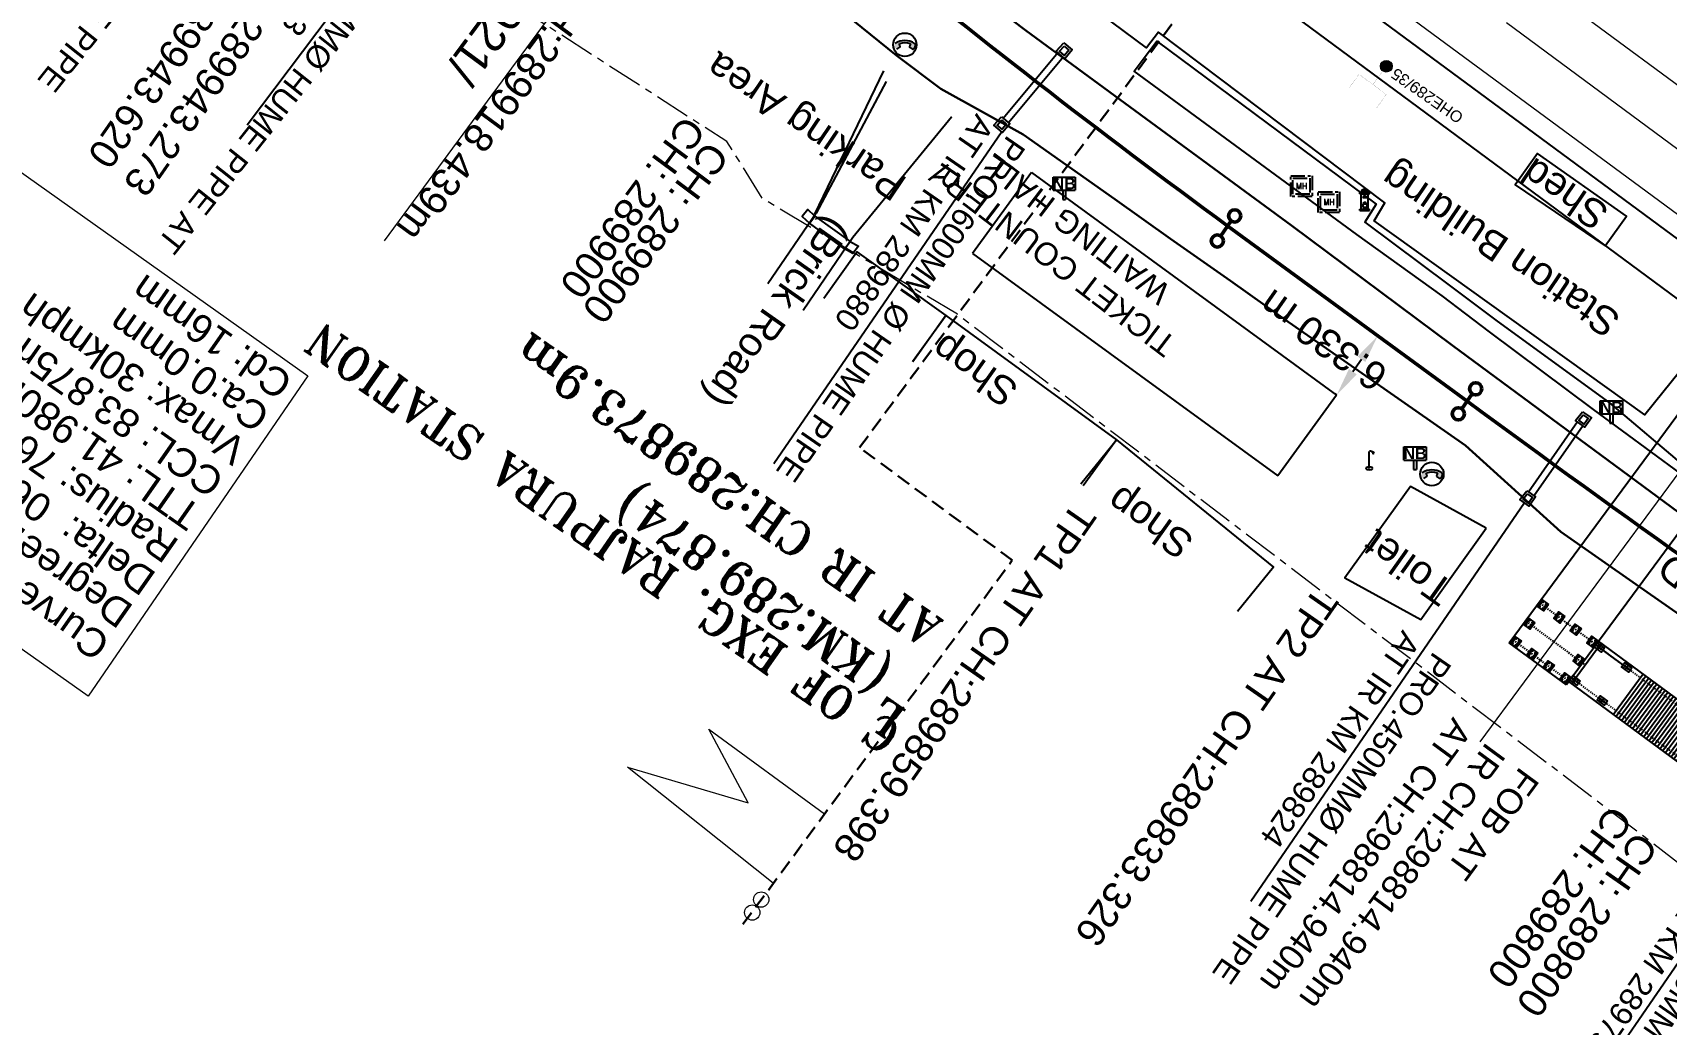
# Model space of a CAD drawing. Header units: metres. Extents: x 644418 to 1306172, y 3366650 to 6747308.
# Drawn here: x 652843.5 to 652987.1, y 3373667.5 to 3373754.6 of the extents above; entities that cross this region are included whole.
import ezdxf
from ezdxf.enums import TextEntityAlignment as Align

# ---------------------------------------------------------------- set-up
doc = ezdxf.new("R2010")
doc.units = ezdxf.units.M
doc.header["$MEASUREMENT"] = 0
for name, pattern in [('CENTER', [2, 1.25, -0.25, 0.25, -0.25]), ('DASHED2', [0.375, 0.25, -0.125]), ('HIDDEN', [0.375, 0.25, -0.125]), ('PHANTOM', [2.5, 1.25, -0.25, 0.25, -0.25, 0.25, -0.25])]:
    doc.linetypes.add(name, pattern=pattern)
doc.layers.get('Defpoints').update_dxf_attribs({"lineweight": 0})
for name, color, linetype in [('AA_P_CEN_0.05', 2, 'CENTER'), ('AA_P_CON_0.30', 1, 'Continuous'), ('ARCH', 7, 'Continuous'), ('BASE PLATE', 1, 'Continuous'), ('C-ROAD-CNTR-N', 92, 'Continuous'), ('col', 7, 'Continuous'), ('COMMERCIAL_BLD_PUC', 251, 'Continuous'), ('COMPOUND_WALL', 251, 'Continuous'), ('Dimension', 10, 'Continuous'), ('FOOTPATH', 251, 'Continuous'), ('GOVT_BUILDING', 251, 'Continuous'), ('LAMP_POST', 7, 'Continuous'), ('Manhole', 251, 'Continuous'), ('NAME_BOARD', 251, 'Continuous'), ('PARKING_AREA', 251, 'Continuous'), ('PLATFORM', 7, 'Continuous'), ('POST_BOX', 251, 'Continuous'), ('RETAINING_WALL', 142, 'Continuous'), ('SHED', 252, 'Continuous'), ('SUB_ROAD_EDGE', 34, 'Continuous'), ('Telephone_Pole', 251, 'Continuous'), ('TOPO_TELEPHONE_POLE', 8, 'Continuous'), ('TOPO_TEXT', 251, 'Continuous')]:
    doc.layers.add(name, color=color, linetype=linetype)
for name, color, linetype, lineweight in [('Existing Chainage', 7, 'Continuous', 0), ('Existing IR Track', 143, 'Continuous', 0), ('Existing Railway Boundary', 7, 'CENTER', 0), ('IR Proposed Chainage', 190, 'Continuous', 0), ('IR Proposed Curve_Details', 190, 'Continuous', 0), ('IR Proposed TPTC Chainages', 190, 'Continuous', 0), ('OHE MAST', 8, 'Continuous', 0), ('OHE MAST TEXT', 8, 'Continuous', 0), ('pro Center line', 7, 'Continuous', 0), ("RAJPURA STN. SRJ's", 251, 'Continuous', 0)]:
    doc.layers.add(name, color=color, linetype=linetype, lineweight=lineweight)
doc.styles.add('NB', font='swissbo.ttf', dxfattribs={"height": 1.5})
doc.styles.add('ROMANS', font='romans.shx')
doc.styles.add('ROMANT', font='romant__.ttf')
doc.styles.get("Standard").update_dxf_attribs({"font": 'arial.ttf'})
doc.styles.add('Style-Arial', font='arial.ttf')
doc.dimstyles.new('DIM', dxfattribs={"dimtxt": 2.5, "dimasz": 2.5, "dimexe": 0.18, "dimexo": 0.0625, "dimgap": 0.09, "dimtad": 0, "dimtih": 1, "dimtoh": 1, "dimdec": 3, "dimzin": 0, "dimdsep": 46, "dimtxsty": 'Standard', "dimcen": 0.09, "dimadec": 0, "dimazin": 0, "dimtfac": 1, "dimtdec": 3, "dimtofl": 0, "dimtmove": 0, "dimatfit": 3, "dimfxl": 1, "dimtolj": 1, "dimtzin": 0, "dimarcsym": 0})

# ---------------------------------------------------------------- blocks, each defined once
blk = doc.blocks.new('LP')
for points in [[(0, 0), (0, 1.5)], [(0.25, 1.35), (0.44, 1.35)]]:
    blk.add_lwpolyline(points)
for centre, radius, start, end in [((0.07, 0.99), 0.519, 57.6425, 97.3165), ((0.34, 1.33), 0.094, 11.7012, 168.0476)]:
    blk.add_arc(centre, radius, start, end)
at = {"extrusion": (0, 0, -1)}
blk.add_ellipse((0, 0.01), major_axis=(0.308, 0), ratio=0.400495, dxfattribs=at)
blk.add_ellipse((0.35, 1.36), major_axis=(0.0017, 0.0438), ratio=0.461056, start_param=1.74022, end_param=4.575836)
blk = doc.blocks.new('NB')
for p, q in [((-0.98, 0.82), (-0.98, 1.98)), ((-0.98, 1.98), (0.98, 1.98)), ((0.98, 1.98), (0.98, 0.82)), ((-0.98, 0.82), (0.98, 0.82)), ((-0.13, 0.82), (-0.13, 0)), ((-0.13, 0), (0.13, 0)), ((0.13, 0.82), (0.13, 0))]:
    blk.add_line(p, q)
at = {"style": 'NB', "width": 1.025371}
blk.add_text('NB', height=0.988, dxfattribs=at).set_placement((0, 1.4), align=Align.MIDDLE)
blk = doc.blocks.new('PBox')
at = {"linetype": 'Continuous'}
for points in [[(0.42, 1.58), (-0.42, 1.58), (-0.42, 1.46), (0.42, 1.46)], [(-0.3, 1.58), (0.3, 1.58, 1)], [(-0.42, 0.12), (-0.42, 0), (0.42, 0), (0.42, 0.12)], [(-0.18, 1.2), (-0.18, 1.14), (0.18, 1.14), (0.18, 1.2)]]:
    blk.add_hatch(color=256, dxfattribs=at).paths.add_polyline_path(points)
for p, q in [((-0.42, 1.58), (0.42, 1.58)), ((-0.42, 1.46), (-0.42, 1.58)), ((-0.42, 1.46), (0.42, 1.46)), ((-0.3, 0.12), (-0.3, 1.46)), ((0.3, 0.12), (0.3, 1.46)), ((0.42, 1.46), (0.42, 1.58)), ((-0.42, 0.12), (0.42, 0.12)), ((-0.42, 0), (-0.42, 0.12)), ((-0.42, 0), (0.42, 0)), ((-0.18, 1.2), (0.18, 1.2)), ((-0.18, 1.2), (-0.18, 1.14)), ((-0.18, 1.14), (0.18, 1.14)), ((-0.18, 0.59), (0.18, 0.59)), ((-0.18, 0.59), (-0.18, 0.3)), ((-0.18, 0.3), (0.18, 0.3)), ((0.18, 1.2), (0.18, 1.14)), ((0.18, 0.59), (0.18, 0.3)), ((0.42, 0), (0.42, 0.12))]:
    blk.add_line(p, q)
blk.add_lwpolyline([(-0.08, 0.75), (0.06, 0.75), (0.06, 0.66), (-0.08, 0.66)], close=True)
blk.add_arc((0, 1.58), 0.303, 0, 180)
blk = doc.blocks.new('MHS')
at = {"layer": 'Manhole', "linetype": 'PHANTOM'}
for points in [[(-0.92, 0.95), (0.96, 0.95), (0.96, -0.87), (-0.92, -0.87)], [(-0.72, 0.75), (0.76, 0.75), (0.76, -0.67), (-0.72, -0.67)]]:
    blk.add_lwpolyline(points, close=True, dxfattribs=at)
at = {"layer": 'Manhole', "linetype": 'PHANTOM', "style": 'ROMANS', "width": 0.9}
blk.add_text('MH', height=0.55, dxfattribs=at).set_placement((0.03, -0.22), align=Align.CENTER)
blk = doc.blocks.new('TP')
at = {"layer": 'Telephone_Pole'}
blk.add_hatch(color=8, dxfattribs=at).paths.add_polyline_path([(0.49, 0.08, -0.516403), (0.5, 0.04, 0.157799), (0.42, -0.19, 0.257253), (0.43, -0.21), (0.7, -0.4, 0.297943), (0.73, -0.4, 0.213635), (0.94, -0.09, 0.292624), (0.86, 0.1, 0.314672), (-0.86, 0.1, 0.297888), (-0.94, -0.1, 0.205841), (-0.73, -0.4, 0.297943), (-0.7, -0.4), (-0.43, -0.21, 0.257253), (-0.42, -0.19, 0.155164), (-0.5, 0.04, -0.510878), (-0.49, 0.08, -0.167449)])
at = {"layer": 'Telephone_Pole', "color": 8}
for p, q in [((-0.7, -0.4), (-0.43, -0.21)), ((-0.44, -0.22), (-0.44, -0.22)), ((0.7, -0.4), (0.43, -0.21)), ((0.44, -0.22), (0.44, -0.22))]:
    blk.add_line(p, q, dxfattribs=at)
blk.add_circle((0, 0), 1.03, dxfattribs=at)
for centre, radius, start, end in [((0.01, -1.13), 1.5, 55.3659, 125.2353), ((-0.48, 0.05), 0.0243, 109.2181, 217.464), ((-0.82, -0.21), 0.402, 2.1844, 37.464), ((0.01, -1.34), 1.5, 71.1943, 109.2181), ((0.82, -0.21), 0.402, 141.9464, 177.8156), ((0.48, 0.06), 0.0243, 321.9464, 71.1943), ((0.75, -0.06), 0.194, 350.1231, 55.3659), ((-0.44, -0.19), 0.0258, 304.4776, 2.1844), ((0.44, -0.19), 0.0258, 177.8156, 235.5224), ((0.72, -0.38), 0.0258, 235.5224, 301.8866), ((0.49, -0.01), 0.462, 301.8866, 350.1231)]:
    blk.add_arc(centre, radius, start, end, dxfattribs=at)
blk = doc.blocks.new('OHE MAST')
h = blk.add_hatch(color=256)
edge = h.paths.add_edge_path()
edge.add_arc((0, 0), 0.514, 0, 360)
at = {"const_width": 0.01, "flags": 128}
for points in [[(1.5, 3.5), (1.5, 2), (-1.5, 2), (-1.5, 3.5)], [(0, 2), (0, 0)]]:
    blk.add_lwpolyline(points, dxfattribs=at)
blk.add_circle((0, 0), 0.514)
blk = doc.blocks.new('*D1961')
at = {"layer": 'Defpoints', "color": 0, "transparency": 16777216}
for p in [(652961.77, 3373727.98), (652961.77, 3373727.98), (652958.16, 3373722.78, 269.36)]:
    blk.add_point(p, dxfattribs=at)
at = {"layer": 'Dimension', "color": 0, "lineweight": -2, "transparency": 16777216}
for p, q in [((652961.71, 3373728.02), (652961.62, 3373728.09)), ((652959.58, 3373724.84), (652960.34, 3373725.93)), ((652958.11, 3373722.82), (652958.01, 3373722.88))]:
    blk.add_line(p, q, dxfattribs=at)
at = {"layer": 'Dimension', "color": 0, "transparency": 16777216}
for points in [[(652960, 3373726.17), (652960.68, 3373725.69), (652961.77, 3373727.98)], [(652959.24, 3373725.07), (652959.93, 3373724.6), (652958.16, 3373722.78)]]:
    blk.add_solid(points, dxfattribs=at)
at = {"layer": 'Dimension', "color": 0, "lineweight": 0, "transparency": 16777216, "insert": (652956.98, 3373727.59), "char_height": 2.5, "attachment_point": 5, "rotation": 145}
blk.add_mtext('\\A1;6.330 m', dxfattribs=at)
blk = doc.blocks.new('hUME')
at = {"color": 6}
for points in [[(653117.79, 3373614.74), (653122.11, 3373620.93)], [(653118.28, 3373614.39), (653122.6, 3373620.59)], [(653117.65, 3373614.84), (653118.42, 3373614.29), (653117.85, 3373613.47), (653117.04, 3373614.05), (653117.64, 3373614.83)]]:
    blk.add_lwpolyline(points, dxfattribs=at)
at = {"color": 6, "elevation": 267.6}
blk.add_lwpolyline([(653122.55, 3373621.78), (653123.32, 3373621.23), (653122.75, 3373620.41), (653121.94, 3373621), (653122.54, 3373621.78)], dxfattribs=at)
blk.add_lwpolyline([(653122.59, 3373621.51), (653123.04, 3373621.19), (653122.7, 3373620.69), (653122.22, 3373621.04)], close=True, dxfattribs=at)
at = {"color": 6}
blk.add_lwpolyline([(653117.69, 3373614.57), (653118.14, 3373614.24), (653117.8, 3373613.75), (653117.32, 3373614.09)], close=True, dxfattribs=at)
blk = doc.blocks.new('A$C23ec8c73')
at = {"layer": 'BASE PLATE', "elevation": -86491}
blk.add_lwpolyline([(350, 350), (-350, 350), (-350, -350), (350, -350)], close=True, dxfattribs=at)
at = {"layer": 'col', "color": 1, "ltscale": 1.5, "elevation": -86491}
for points in [[(206, 204, 0.3731188), (191, 216), (-191, 216, 0.3731188), (-206, 204), (-217, 131, -0.3731188), (-224, 125), (-225, 125), (-225, 225), (225, 225), (225, 125), (224, 125, -0.3731188), (217, 131)], [(206, -204, -0.3731188), (191, -216), (-191, -216, -0.3731188), (-206, -204), (-217, -131, 0.3731188), (-224, -125), (-225, -125), (-225, -225), (225, -225), (225, -125), (224, -125, 0.3731188), (217, -131)]]:
    blk.add_lwpolyline(points, format="xyb", close=True, dxfattribs=at)
blk = doc.blocks.new('*U7213')
at = {"color": 1}
blk.add_line((2200, 0), (-2200, 0), dxfattribs=at)
blk = doc.blocks.new('*U7214')
at = {"color": 0, "linetype": 'ByBlock', "lineweight": -2}
for p in [(0, 0), (0, -300), (0, -600), (0, -900), (0, -1200), (0, -1500), (0, -1800), (0, -2100), (0, -2400), (0, -2700), (0, -3000), (0, -3300), (0, -3600), (0, -3900), (0, -4200), (0, -4500), (0, -4800), (0, -5100), (0, -5400), (0, -5700), (0, -6000), (0, -6300), (0, -6600), (0, -6900), (0, -7200), (0, -7500)]:
    blk.add_blockref('*U7213', p, dxfattribs=at)
blk = doc.blocks.new('tatit')
at = {"layer": 'AA_P_CEN_0.05', "color": 1, "linetype": 'HIDDEN', "lineweight": 30, "ltscale": 3}
for p, q in [((71315, -311624, 5909), (71315, -305374, 220692)), ((73315, -311793, 36838), (73315, -305543, 251620))]:
    blk.add_line(p, q, dxfattribs=at)
at = {"layer": 'AA_P_CEN_0.05', "color": 1, "lineweight": 30, "ltscale": 0.5}
blk.add_line((75315, -311624, -55948), (75315, -305374, 158834), dxfattribs=at)
at = {"layer": 'AA_P_CEN_0.05', "ltscale": 0.3}
for p, q in [((71690, -341574, 20514), (71690, -311395, 20514)), ((75290, -335164, 20514), (75290, -311703, 20514))]:
    blk.add_line(p, q, dxfattribs=at)
at = {"layer": 'AA_P_CON_0.30'}
for p, q in [((70915, -311624, 181753), (70915, -305374, 181753)), ((70915, -305374, 181753), (160762, -305374, 205967)), ((71290, -341574, 1388225), (71290, -311599, 91581)), ((75690, -341574, 1920247), (75690, -311599, 38985)), ((160762, -311624, 205967), (70915, -311624, 181753)), ((71290, -311899, 44641), (75690, -311899, 44641)), ((71954, -311999, 168684), (71416, -311999, 168684)), ((71426, -311999, 168684), (71963, -311999, 168684)), ((75554, -311999, 168684), (75016, -311999, 168684)), ((75026, -311999, 168684), (75563, -311999, 168684)), ((75290, -315569, 251255), (75290, -311799, 251255)), ((71954, -314964, 168684), (71416, -314964, 168684)), ((75554, -314964, 168684), (75016, -314964, 168684))]:
    blk.add_line(p, q, dxfattribs=at)
for points, elevation in [([(71915, -312399), (71465, -312399), (71465, -311599), (71915, -311599)], 251255), ([(75515, -312399), (75065, -312399), (75065, -311599), (75515, -311599)], 251255), ([(71915, -315364), (71465, -315364), (71465, -314564), (71915, -314564)], 168684), ([(75515, -315364), (75065, -315364), (75065, -314564), (75515, -314564)], 168684)]:
    blk.add_lwpolyline(points, close=True, dxfattribs=dict(at, elevation=elevation))
for points, elevation in [([(71620, -312199), (71760, -312199), (71760, -312198, 0.3699391), (71754, -312191), (71705, -312183, -0.3699391), (71693, -312170), (71693, -311828, -0.3699391), (71705, -311814), (71754, -311807, 0.3699391), (71760, -311800), (71760, -311799), (71620, -311799), (71620, -311800, 0.3699391), (71626, -311807), (71674, -311814, -0.3699391), (71686, -311828), (71686, -312170, -0.3699391), (71674, -312183), (71626, -312191, 0.3699391), (71620, -312198)], 251255), ([(71620, -312199), (71760, -312199), (71760, -312198, 0.3699391), (71754, -312191), (71705, -312183, -0.3699391), (71693, -312170), (71693, -311828, -0.3699391), (71705, -311814), (71754, -311807, 0.3699391), (71760, -311800), (71760, -311799), (71620, -311799), (71620, -311800, 0.3699391), (71626, -311807), (71674, -311814, -0.3699391), (71686, -311828), (71686, -312170, -0.3699391), (71674, -312183), (71626, -312191, 0.3699391), (71620, -312198)], 251255), ([(75220, -312199), (75360, -312199), (75360, -312198, 0.3699391), (75354, -312191), (75305, -312183, -0.3699391), (75293, -312170), (75293, -311828, -0.3699391), (75305, -311814), (75354, -311807, 0.3699391), (75360, -311800), (75360, -311799), (75220, -311799), (75220, -311800, 0.3699391), (75226, -311807), (75274, -311814, -0.3699391), (75286, -311828), (75286, -312170, -0.3699391), (75274, -312183), (75226, -312191, 0.3699391), (75220, -312198)], 251255), ([(75220, -312199), (75360, -312199), (75360, -312198, 0.3699391), (75354, -312191), (75305, -312183, -0.3699391), (75293, -312170), (75293, -311828, -0.3699391), (75305, -311814), (75354, -311807, 0.3699391), (75360, -311800), (75360, -311799), (75220, -311799), (75220, -311800, 0.3699391), (75226, -311807), (75274, -311814, -0.3699391), (75286, -311828), (75286, -312170, -0.3699391), (75274, -312183), (75226, -312191, 0.3699391), (75220, -312198)], 251255), ([(71620, -315164), (71760, -315164), (71760, -315163, 0.3699391), (71754, -315156), (71705, -315148, -0.3699391), (71693, -315135), (71693, -314793, -0.3699391), (71705, -314779), (71754, -314772, 0.3699391), (71760, -314765), (71760, -314764), (71620, -314764), (71620, -314765, 0.3699391), (71626, -314772), (71674, -314779, -0.3699391), (71686, -314793), (71686, -315135, -0.3699391), (71674, -315148), (71626, -315156, 0.3699391), (71620, -315163)], 168684), ([(71620, -315164), (71760, -315164), (71760, -315163, 0.3699391), (71754, -315156), (71705, -315148, -0.3699391), (71693, -315135), (71693, -314793, -0.3699391), (71705, -314779), (71754, -314772, 0.3699391), (71760, -314765), (71760, -314764), (71620, -314764), (71620, -314765, 0.3699391), (71626, -314772), (71674, -314779, -0.3699391), (71686, -314793), (71686, -315135, -0.3699391), (71674, -315148), (71626, -315156, 0.3699391), (71620, -315163)], 168684), ([(75220, -315164), (75360, -315164), (75360, -315163, 0.3699391), (75354, -315156), (75305, -315148, -0.3699391), (75293, -315135), (75293, -314793, -0.3699391), (75305, -314779), (75354, -314772, 0.3699391), (75360, -314765), (75360, -314764), (75220, -314764), (75220, -314765, 0.3699391), (75226, -314772), (75274, -314779, -0.3699391), (75286, -314793), (75286, -315135, -0.3699391), (75274, -315148), (75226, -315156, 0.3699391), (75220, -315163)], 168684), ([(75220, -315164), (75360, -315164), (75360, -315163, 0.3699391), (75354, -315156), (75305, -315148, -0.3699391), (75293, -315135), (75293, -314793, -0.3699391), (75305, -314779), (75354, -314772, 0.3699391), (75360, -314765), (75360, -314764), (75220, -314764), (75220, -314765, 0.3699391), (75226, -314772), (75274, -314779, -0.3699391), (75286, -314793), (75286, -315135, -0.3699391), (75274, -315148), (75226, -315156, 0.3699391), (75220, -315163)], 168684)]:
    blk.add_lwpolyline(points, format="xyb", close=True, dxfattribs=dict(at, elevation=elevation))
at = {"layer": 'pro Center line', "color": 2, "lineweight": 0}
blk.add_line((62391, -308499, 181753), (165582, -308499, 206086), dxfattribs=at)
at = {"color": 4, "xscale": -1, "rotation": 180}
for p in [(71315, -305799, 292578), (73315, -305799, 329318), (75315, -305799, 230720), (71315, -307599, 230720), (75315, -307599, 168863), (71315, -309399, 168863), (75315, -309399, 107005), (73315, -311199, 143746), (75315, -311199, 45148)]:
    blk.add_blockref('A$C23ec8c73', p, dxfattribs=at)
at = {"color": 1}
blk.add_blockref('*U7214', (73490, -316489, 1178868), dxfattribs=at)
at = {"layer": 'AA_P_CON_0.30', "xscale": -1, "rotation": 180}
blk.add_blockref('A$C23ec8c73', (71315, -311199, 107005), dxfattribs=at)

msp = doc.modelspace()

# ---------------------------------------------------------------- linework, layer by layer
at = {"color": 6}
for p, q in [((652888.0269, 3373780.4748), (652862.3896, 3373746.5101, -272.2788)), ((652928.7415, 3373745.9191), (652908.6963, 3373716.7396)), ((652974.674, 3373713.3004), (652950.6155, 3373678.2789)), ((653002.5624, 3373693.8506), (652978.504, 3373658.8291))]:
    msp.add_line(p, q, dxfattribs=at)
at = {"layer": 'ARCH', "linetype": 'Continuous'}
for points in [[(652911.813, 3373737.888, 269.685), (652912.289, 3373738.496, 269.615), (652911.664, 3373739.096, 271.294), (652911.186, 3373738.4855, 271.294)], [(652914.906, 3373735.621, 269.585), (652915.387, 3373736.267, 269.624), (652916.117, 3373735.865, 269.831), (652915.6354, 3373735.2182, 269.831)]]:
    msp.add_polyline3d(points, close=True, dxfattribs=at)
for points in [[(652914.906, 3373735.621, 269.585), (652911.813, 3373737.888, 269.685)], [(652912.289, 3373738.496, 269.615), (652915.387, 3373736.267, 269.624)]]:
    msp.add_polyline3d(points, dxfattribs=at)
at = {"layer": 'C-ROAD-CNTR-N', "color": 190, "linetype": 'Continuous', "lineweight": 50, "flags": 128}
for points in [[(652948.5884, 3373737.6301, -0.02759744), (652883.7775, 3373790.8034)], [(653011.0449, 3373692.8242, -0.00725786), (652969.6208, 3373722.2339)]]:
    msp.add_lwpolyline(points, format="xyb", dxfattribs=at)
for points in [[(652947.9765, 3373736.7591), (652948.8921, 3373738.08)], [(652969.6208, 3373722.2339), (652948.5884, 3373737.6301)], [(652969.1631, 3373721.5734), (652970.0786, 3373722.8943)]]:
    msp.add_lwpolyline(points, dxfattribs=at)
at = {"layer": 'C-ROAD-CNTR-N', "color": 190, "linetype": 'Continuous', "lineweight": 50}
for centre in [(652949.1973, 3373738.5203), (652947.6713, 3373736.3188), (652970.3838, 3373723.3346), (652968.8579, 3373721.1331)]:
    msp.add_circle(centre, 0.5357, dxfattribs=at)
at = {"layer": 'COMMERCIAL_BLD_PUC', "ltscale": 5}
for points in [[(652913.0782, 3373731.2988), (652915.985, 3373735.367), (652923.814, 3373729.773), (652920.9072, 3373725.7048)], [(652920.8698, 3373725.7318), (652923.814, 3373729.773), (652938.811, 3373718.847), (652935.8668, 3373714.8058)], [(652935.6594, 3373714.9671), (652938.812, 3373718.848), (652952.6026, 3373707.6454), (652949.4501, 3373703.7645)]]:
    msp.add_lwpolyline(points, dxfattribs=at)
at = {"layer": 'COMPOUND_WALL', "ltscale": 5}
msp.add_lwpolyline([(652912.281, 3373738.672), (652918.344, 3373751.271)], dxfattribs=at)
at = {"layer": 'Existing IR Track', "flags": 128}
for points in [[(652988.1136, 3373738.659), (652952.7205, 3373764.7408), (652912.8499, 3373794.2057), (652881.4043, 3373817.31), (652850.5782, 3373839.9979), (652815.81, 3373865.6463), (652785.1919, 3373888.2845), (652753.7133, 3373911.4717), (652720.2865, 3373936.0479), (652700.5729, 3373950.583), (652688.0284, 3373959.8103), (652677.4201, 3373967.6447), (652661.1815, 3373979.5816), (652643.2361, 3373992.7955), (652628.4274, 3374003.737), (652622.5959, 3374008.0646), (652620.3154, 3374009.7393), (652601.5126, 3374023.5929), (652593.2307, 3374029.5937), (652583.4983, 3374036.3292), (652560.2554, 3374050.0812), (652520.7484, 3374070.1003)], [(652975.7786, 3373759.1557), (652993.9181, 3373745.7628)], [(652973.0824, 3373755.511), (652990.9668, 3373742.2987)]]:
    msp.add_lwpolyline(points, dxfattribs=at)
at = {"layer": 'Existing Railway Boundary', "color": 244, "ltscale": 2.5, "flags": 128}
msp.add_lwpolyline([(653287.1619, 3373490.7383), (653241.7142, 3373522.5487), (653184.8817, 3373562.8841), (653175.162, 3373549.7056), (653004.7525, 3373669.0776), (652924.822, 3373729.8796), (652907.72, 3373740.0209), (652904.5642, 3373745.0641), (652864.1809, 3373771.0185), (652862.8289, 3373763.9282), (652836.0798, 3373790.575), (652793.9064, 3373826.9777), (652786.3399, 3373815.8276), (652694.4321, 3373883.0097), (652615.3514, 3373944.3753), (652559.0758, 3373987.3078), (652463.6034, 3374028.6205), (652316.9711, 3374087.5745), (652144.3796, 3374095.1872)], dxfattribs=at)
at = {"layer": 'FOOTPATH', "linetype": 'Continuous'}
msp.add_polyline3d([(653036.132, 3373683.323, 270.021), (653034.781, 3373681.656, 270.027), (653011.079, 3373699.229, 270.033), (652993.929, 3373711.826, 270.003), (652988.4, 3373715.876, 269.956), (652980.742, 3373721.513, 269.456), (652971.599, 3373728.332, 269.492), (652967.444, 3373731.492, 269.56), (652959.926, 3373736.882, 269.552), (652940.35, 3373751.25, 269.631), (652941.145, 3373752.3, 269.643), (652942.347, 3373753.877, 269.721), (652961.624, 3373739.547, 269.632), (652960.646, 3373737.97, 269.567), (652968.037, 3373732.45, 269.592), (652972.271, 3373729.269, 269.541), (652982.131, 3373722.094, 269.528), (652988.866, 3373716.41, 269.952), (652994.415, 3373712.523, 270.049), (652995.181, 3373713.497, 270.08), (653012.257, 3373700.883, 270.05)], close=True, dxfattribs=at)
at = {"layer": 'GOVT_BUILDING', "ltscale": 5}
msp.add_lwpolyline([(652971.318, 3373711.099), (652964.656, 3373714.756), (652958.8888, 3373706.7197), (652965.556, 3373703.07)], close=True, dxfattribs=at)
at = {"layer": 'GOVT_BUILDING', "linetype": 'Continuous'}
msp.add_polyline3d([(652917.016, 3373783.788, 271.437), (652991.476, 3373728.752, 271.62), (652985.251, 3373721.047, 271.485), (652961.4714, 3373738.087, 271.3845), (652962.4069, 3373739.6768, 271.4645), (652942.5076, 3373754.6555, 271.5535), (652941.4394, 3373753.2789, 271.4755), (652918.9903, 3373769.9804, 272.637), (652916.9467, 3373767.2973, 272.6264), (652908.8238, 3373773.2744, 271.302)], close=True, dxfattribs=at)
at = {"layer": 'IR Proposed Curve_Details'}
msp.add_lwpolyline([(652867.7373, 3373724.4602), (652848.4199, 3373696.3178), (652821.0707, 3373715.6259), (652840.9365, 3373743.4728)], close=True, dxfattribs=at)
at = {"layer": 'PARKING_AREA', "ltscale": 5}
for points, elevation in [([(652931.3307, 3373742.33), (652926.1571, 3373735.2295)], 269.3988), ([(652931.3307, 3373742.33), (652958.1606, 3373722.781)], 269.3988), ([(652926.1571, 3373735.2294), (652952.987, 3373715.6804)], 269.3988), ([(652958.1606, 3373722.781), (652952.987, 3373715.6805)], 269.359)]:
    msp.add_lwpolyline(points, dxfattribs=dict(at, elevation=elevation))
at = {"layer": 'PLATFORM', "linetype": 'Continuous'}
msp.add_polyline3d([(652787.281, 3373867.995, 269.725), (652708.632, 3373927.338, 269.766), (652692.95, 3373941.469, 269.686), (652678.59, 3373955.058, 269.695), (652674.622, 3373959.05, 269.053), (652678.341, 3373964.85, 269.039), (652683.99, 3373960.684, 269.712), (652699.484, 3373949.247, 269.724), (652715.759, 3373937.292, 269.727), (652795.422, 3373878.576, 269.773), (652833.403, 3373850.6, 269.735), (652875.739, 3373819.35, 269.687), (652897.194, 3373803.553, 269.639), (652919.463, 3373787.155, 269.636), (652994.236, 3373731.977, 269.692), (652991.521, 3373728.951, 269.642)], dxfattribs=at)
at = {"layer": "RAJPURA STN. SRJ's", "color": 88, "lineweight": 13, "flags": 128}
msp.add_lwpolyline([(652874.4771, 3373736.3245), (652899.0744, 3373769.7219)], dxfattribs=at)
at = {"layer": "RAJPURA STN. SRJ's", "color": 7, "linetype": 'DASHED2', "lineweight": 30, "ltscale": 5}
msp.add_lwpolyline([(652905.9737, 3373676.2766), (652929.6419, 3373708.2629), (652916.2241, 3373718.1713), (652954.118, 3373769.5198)], dxfattribs=at)
at = {"layer": "RAJPURA STN. SRJ's", "color": 7, "lineweight": 15}
msp.add_lwpolyline([(652908.6364, 3373679.8824), (652895.8149, 3373690.081), (652906.4192, 3373686.9446), (652902.9693, 3373693.4183), (652913.1425, 3373685.9846)], dxfattribs=at)
at = {"layer": "RAJPURA STN. SRJ's", "color": 7}
for centre in [(652907.58, 3373678.4519), (652906.7925, 3373677.3111)]:
    msp.add_circle(centre, 0.6717, dxfattribs=at)
at = {"layer": 'RETAINING_WALL', "lineweight": 30, "flags": 128}
for points in [[(653168.4339, 3373578.5016), (653123.9085, 3373609.2276), (653070.2451, 3373646.3873), (653022.0937, 3373679.8879), (653003.5295, 3373692.8604), (652984.486, 3373706.1419), (652977.8617, 3373710.7731), (652969.5004, 3373718.3377), (652963.8622, 3373722.2799), (652957.5649, 3373726.6533), (652953.5961, 3373729.431), (652948.8203, 3373732.8108), (652943.5434, 3373736.5222), (652938.6545, 3373740.0061), (652930.6151, 3373745.673), (652923.372, 3373749.7005), (652919.4589, 3373752.6204), (652897.8079, 3373770.1353), (652886.6069, 3373781.7343), (652863.9312, 3373801.6721)], [(653172.5623, 3373585.3758), (653125.2367, 3373618.3813), (653075.7646, 3373652.8838), (653012.3412, 3373697.1161), (652997.8801, 3373707.2126), (652991.967, 3373709.705), (652968.3365, 3373727.1216), (652954.2028, 3373737.6703), (652930.8414, 3373754.8238), (652923.6346, 3373760.2803), (652913.6398, 3373768.8826), (652896.395, 3373783.539)]]:
    msp.add_lwpolyline(points, dxfattribs=at)
at = {"layer": 'SHED', "linetype": 'Continuous'}
msp.add_polyline3d([(652981.773, 3373735.896, 273.883), (652983.632, 3373738.496, 272.776), (652975.825, 3373744.009, 272.842), (652973.8577, 3373741.2575, 272.842)], close=True, dxfattribs=at)
at = {"layer": 'SUB_ROAD_EDGE', "ltscale": 5}
for points in [[(652918.5715, 3373750.3308), (652912.412, 3373738.76), (652908.173, 3373732.557)], [(652924.2969, 3373747.183), (652924.294, 3373747.185), (652915.627, 3373736.62), (652911.268, 3373730.205)]]:
    msp.add_lwpolyline(points, dxfattribs=at)

# ---------------------------------------------------------------- block references
at = {"color": 2, "xscale": 0.001, "yscale": 0.001, "zscale": 0.001, "rotation": 53.55599466207241}
msp.add_blockref('tatit', (652685.5504, 3373825.3752, 766.6929), dxfattribs=at)
at = {"color": 2, "rotation": 355.0519434803949}
msp.add_blockref('hUME', (-288737.9234, 69037.9077), dxfattribs=at)
at = {"color": 2}
msp.add_blockref('hUME', (-142.7717, 99.5404), dxfattribs=at)
at = {"layer": 'LAMP_POST', "linetype": 'Continuous'}
msp.add_blockref('LP', (652961.031, 3373716.332, 273.695), dxfattribs=at)
at = {"layer": 'Manhole', "linetype": 'Continuous'}
for p in [(652955.039, 3373741.09, 269.608), (652957.455, 3373739.691, 269.587)]:
    msp.add_blockref('MHS', p, dxfattribs=at)
at = {"layer": 'NAME_BOARD', "linetype": 'Continuous'}
for p in [(652934.209, 3373739.961, 270.95), (652982.313, 3373720.304, 270.483), (652965.05, 3373716.251, 270.731)]:
    msp.add_blockref('NB', p, dxfattribs=at)
at = {"layer": 'OHE MAST', "color": 2, "rotation": 143.3908318566117}
msp.add_blockref('OHE MAST', (652962.525, 3373751.676), dxfattribs=at)
at = {"layer": 'POST_BOX', "linetype": 'Continuous'}
msp.add_blockref('PBox', (652960.63, 3373738.994, 269.613), dxfattribs=at)
at = {"layer": 'TOPO_TELEPHONE_POLE', "linetype": 'Continuous'}
for p in [(652920.204, 3373753.563, 271.238), (652966.531, 3373715.842, 271.465)]:
    msp.add_blockref('TP', p, dxfattribs=at)

# ---------------------------------------------------------------- texts
at = {"color": 2, "char_height": 2, "attachment_point": 1}
for s, width, insert, rotation in [('{\\C6;PRO.450MM%%C HUME PIPE AT IR KM 289933}', 36.96691, (652866.8648, 3373776.1875, -272.2788), 231.553556), ('{\\C6;PRO. 600MM%%C HUME PIPE AT IR KM 289933}', 40.291616, (652880.5938, 3373766.0072, -272.2788), 231.553556), ('{\\C6;PRO. 600MM %%C HUME PIPE AT IR KM 289880}', 39.475498, (652930.91, 3373744.5719), 235.385887), ('{\\C6;PRO.450MM%%C HUME PIPE AT IR KM 289824}', 36.681085, (652968.3631, 3373699.1832), 235.385887), ('{\\C6;PRO. 600MM %%C HUME PIPE AT IR KM 289790}', 39.112174, (652996.2515, 3373679.7335), 235.385887)]:
    msp.add_mtext_dynamic_manual_height_columns(s, width=width, gutter_width=1.25, heights=[0], dxfattribs=dict(at, insert=insert, rotation=rotation))
at = {"layer": 'Existing Chainage', "color": 0, "linetype": 'Continuous', "lineweight": 0, "attachment_point": 6, "line_spacing_factor": 0.6, "style": 'Style-Arial'}
for s, insert, char_height, rotation in [('CH:289921/', (652880.8514, 3373750.661), 3, 233.555995), ('CH: 289900', (652890.7332, 3373731.772), 2.5, 233.555995), ('CH: 289800', (652972.246, 3373671.1683), 2.5, 233.62098)]:
    msp.add_mtext(s, dxfattribs=dict(at, insert=insert, char_height=char_height, rotation=rotation))
at = {"layer": 'IR Proposed Chainage', "char_height": 2.5, "attachment_point": 4, "line_spacing_factor": 0.6, "style": 'Style-Arial'}
for s, insert, rotation in [('CH: 289900', (652903.8606, 3373744.5109), 233.203216), ('CH: 289800', (652985.4935, 3373683.885), 235.107575)]:
    msp.add_mtext(s, dxfattribs=dict(at, insert=insert, rotation=rotation))
at = {"layer": 'IR Proposed Curve_Details', "linetype": 'Continuous', "style": 'Style-Arial'}
msp.add_text('C- No:107D', height=2.5, rotation=143.341347, dxfattribs=at).set_placement((653002.4131, 3373698.0736))
at = {"layer": 'IR Proposed Curve_Details', "insert": (652866.5956, 3373724.3082), "char_height": 2.5, "attachment_point": 7, "rotation": 145, "line_spacing_factor": 0.84, "style": 'Style-Arial'}
msp.add_mtext('Curve No:108A(RH) \\PDegree: 2.262%%D\\PDelta:  06%%D19\'42"\\PRadius: 760.0m\\PTTL: 41.980m\\PCCL: 83.875m\\PVmax: 30kmph\\PCa:0.0mm\\PCd: 16mm', dxfattribs=at)
at = {"layer": 'IR Proposed TPTC Chainages', "char_height": 2.5, "attachment_point": 4, "rotation": 235.107575, "line_spacing_factor": 0.6, "style": 'Style-Arial'}
for s, insert in [('TP1 AT CH:289943.620', (652870.583, 3373773.7431, 267.6017)), ('TP2 AT CH:289943.273', (652873.7502, 3373771.2814, 267.6017)), ('TP1 AT CH:289859.398', (652936.0942, 3373712.7853, 267.6017)), ('TP2 AT CH:289833.326', (652957.3834, 3373705.3589)), ('TP1 AT CH:289782.522', (652998.6858, 3373679.5353))]:
    msp.add_mtext(s, dxfattribs=dict(at, insert=insert))
at = {"layer": 'OHE MAST TEXT'}
msp.add_text('OHE289/35', height=1, rotation=145, dxfattribs=at).set_placement((652966.1187, 3373749.075), align=Align.MIDDLE_CENTER)
at = {"layer": 'PARKING_AREA', "ltscale": 5, "insert": (652943.0107, 3373726.013), "char_height": 2, "attachment_point": 1, "rotation": 142.705054}
msp.add_mtext('\\pxqc;TICKET COUNTER /\\PWAITING HALL', dxfattribs=at)
at = {"layer": "RAJPURA STN. SRJ's", "color": 88, "lineweight": 13, "insert": (652899.2951, 3373767.8852), "char_height": 2.5, "width": 57.615986, "attachment_point": 4, "rotation": 233.649422, "line_spacing_factor": 0.648, "style": 'Style-Arial'}
msp.add_mtext('\\A1;DE AT {\\A0;CH:289918.439m}', dxfattribs=at)
at = {"layer": "RAJPURA STN. SRJ's", "color": 7, "char_height": 3, "attachment_point": 7, "rotation": 145, "line_spacing_factor": 0.6, "style": 'ROMANT'}
for s, insert in [('C OF EXG. RAJPURA STATION', (652920.1003, 3373693.4851)), ('(KM:289.874)', (652919.7642, 3373699.6523)), ('L', (652920.4375, 3373694.9308))]:
    msp.add_mtext(s, dxfattribs=dict(at, insert=insert))
at = {"layer": "RAJPURA STN. SRJ's", "color": 1, "insert": (652923.6812, 3373702.8366), "char_height": 3, "attachment_point": 7, "rotation": 145, "line_spacing_factor": 0.6, "style": 'ROMANT'}
msp.add_mtext('{\\C190;AT IR CH:289873.9m}', dxfattribs=at)
at = {"layer": "RAJPURA STN. SRJ's", "color": 10, "lineweight": 13, "insert": (652972.232, 3373691.7385), "char_height": 2.2, "width": 57.615986, "attachment_point": 4, "rotation": 233.649422, "line_spacing_factor": 0.648, "style": 'Style-Arial'}
msp.add_mtext('\\A1;\\pxsm1;{\\C190;FOB AT \\P\\A0;IR CH:298814.940m \\C10;\\P\\C7;AT CH:298814.940m\\C190;  }', dxfattribs=at)
at = {"layer": 'TOPO_TEXT', "ltscale": 5}
msp.add_text('Parking Area', height=2.5, rotation=145.888145, dxfattribs=at).set_placement((652920.5362, 3373741.7487))
at = {"layer": 'TOPO_TEXT'}
for s, rotation, p in [('Station Building', 145.888145, (652983.2918, 3373729.7494)), ('Shed', 145.888145, (652982.2702, 3373739.1815)), ('(Brick Road)', 234.887796, (652913.5441, 3373738.7))]:
    msp.add_text(s, height=2.5, rotation=rotation, dxfattribs=at).set_placement(p)
for s, p in [('Shop', (652926.3207, 3373724.9388)), ('Shop', (652941.7386, 3373711.573)), ('Toilet', (652964.4292, 3373707.6104))]:
    msp.add_text(s, height=2.5, rotation=144.684956, dxfattribs=at).set_placement(p, align=Align.MIDDLE_CENTER)

# ---------------------------------------------------------------- dimensions: what is measured, and where the dimension line sits
at = {"layer": 'Dimension', "color": 190, "lineweight": 0}
dim = msp.add_linear_dim(base=(652961.7662, 3373727.9837), p1=(652958.1606, 3373722.781, 269.359), p2=(652961.7662, 3373727.9837), angle=55.277191, dimstyle='DIM', override={"dimpost": ' m', "dimtmove": 2}, dxfattribs=at)
dim.commit()
dim.dimension.update_dxf_attribs({"geometry": '*D1961', "text_midpoint": (652956.9822, 3373727.5886), "dimtype": 129, "text_rotation": 145})

doc.saveas('drawing.dxf')
